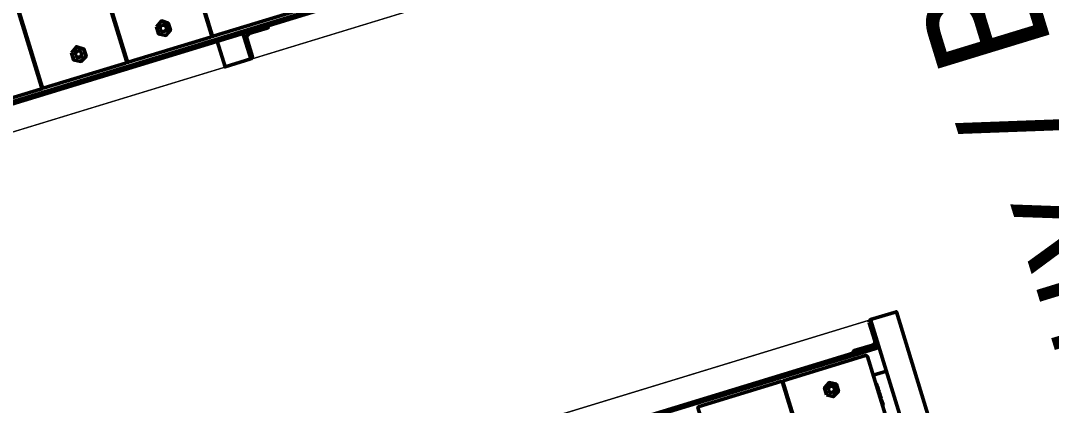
# Model space of a CAD drawing. Header units: inches. Extents: x 543393 to 2689207, y 1841861 to 9121372.
# Drawn here: x 547520.152 to 547522.066, y 1841968.599 to 1841969.314 of the extents above; entities that cross this region are included whole.
import ezdxf
from ezdxf.enums import TextEntityAlignment as Align

# ---------------------------------------------------------------- set-up
doc = ezdxf.new("R2010")
doc.units = ezdxf.units.IN
doc.header["$MEASUREMENT"] = 0
doc.layers.add('Kich thuoc', color=8, linetype='Continuous', lineweight=18)
doc.layers.add('TEXT_Phong', color=1, linetype='Continuous', lineweight=20)
doc.styles.add('Tahoma-R', font='tahoma.ttf')

# ---------------------------------------------------------------- blocks, each defined once
blk = doc.blocks.new('Dan AC 220')
for points in [[(28.8, 958.9), (3788, 958.9), (3788, 3.9), (28.8, 3.9)], [(28.8, 3.9), (3788.8, 3.9), (3788.8, 958.9), (28.8, 958.9)]]:
    blk.add_lwpolyline(points, close=True)
at = {"lineweight": 50}
for points in [[(1037.9, 958.9), (1035.2, 957.6), (1033.9, 956.2), (1033.9, 919.7), (1032.5, 915.7), (1027.1, 912.9), (991.9, 912.9), (989.2, 911.6), (987.9, 910.2), (987.9, 908.9), (1037.9, 908.9), (1037.9, 958.9), (1088, 958.9), (1088, 908.9)], [(78.9, 904.8), (3737.9, 904.8)], [(128.9, 908.9), (3687.9, 908.9)], [(1094.8, 883.2), (1093.4, 883.2)], [(1094.8, 881.8), (1093.4, 881.8)], [(1259.8, 883.2), (1258.4, 883.2)], [(1259.8, 881.8), (1258.4, 881.8)], [(1424.8, 883.2), (1423.5, 883.2)], [(1424.8, 881.8), (1423.5, 881.8)], [(1094.8, 879.1), (1093.4, 879.1)], [(1094.8, 877.8), (1093.4, 877.8)], [(1094.8, 871), (1093.4, 871)], [(1094.8, 869.7), (1093.4, 869.7), (1094.8, 869.7)], [(1259.8, 879.1), (1258.4, 879.1)], [(1259.8, 877.8), (1258.4, 877.8)], [(1259.8, 871), (1258.4, 871)], [(1259.8, 869.7), (1258.4, 869.7), (1259.8, 869.7)], [(1259.8, 865.6), (1258.4, 865.6)], [(1259.8, 861.5), (1258.4, 861.5)], [(1259.8, 861.5), (1258.4, 861.5), (1259.8, 861.5)], [(1424.8, 879.1), (1423.5, 879.1)], [(1424.8, 877.8), (1423.5, 877.8)], [(1424.8, 871), (1423.5, 871)], [(1424.8, 869.7), (1423.5, 869.7), (1424.8, 869.7)], [(1424.8, 865.6), (1423.5, 865.6)], [(1424.8, 861.5), (1423.5, 861.5)], [(1424.8, 861.5), (1423.5, 861.5), (1424.8, 861.5)], [(1259.8, 857.5), (1258.4, 857.5)], [(1259.8, 850.7), (1258.4, 850.7)], [(1259.8, 849.4), (1258.4, 849.4)], [(1424.8, 857.5), (1423.5, 857.5)], [(1424.8, 850.7), (1423.5, 850.7)], [(1424.8, 849.4), (1423.5, 849.4)], [(1259.8, 841.3), (1258.4, 841.3)], [(1259.8, 835.8), (1258.4, 835.8)], [(1259.8, 831.8), (1258.4, 831.8)], [(1259.8, 830.4), (1258.4, 830.4)], [(1259.8, 829.1), (1258.4, 829.1)], [(1259.8, 827.7), (1258.4, 827.7)], [(1259.8, 825), (1258.4, 825)], [(1259.8, 823.7), (1258.4, 823.7), (1259.8, 823.7)], [(1424.8, 841.3), (1423.5, 841.3)], [(1424.8, 835.8), (1423.5, 835.8)], [(1424.8, 831.8), (1423.5, 831.8)], [(1424.8, 830.4), (1423.5, 830.4)], [(1424.8, 829.1), (1423.5, 829.1)], [(1424.8, 827.7), (1423.5, 827.7)], [(1424.8, 825), (1423.5, 825)], [(1424.8, 823.7), (1423.5, 823.7), (1424.8, 823.7)], [(1259.8, 818.3), (1258.4, 818.3)], [(1259.8, 816.9), (1258.4, 816.9), (1259.8, 816.9)], [(1424.8, 818.3), (1423.5, 818.3)], [(1424.8, 816.9), (1423.5, 816.9), (1424.8, 816.9)], [(1424.8, 812.8), (1423.5, 812.8)], [(1424.8, 811.5), (1423.5, 811.5)], [(1424.8, 810.1), (1423.5, 810.1)], [(1424.8, 800.7), (1423.5, 800.7)], [(1424.8, 799.3), (1423.5, 799.3)], [(1424.8, 798), (1423.5, 798)], [(1424.8, 789.9), (1423.5, 789.9), (1424.8, 789.9)], [(1424.8, 788.5), (1423.5, 788.5)], [(1424.8, 770.9), (1423.5, 770.9)], [(3732.5, 344.8), (3788, 344.8), (3788, 340.8), (3788, 305.6), (3788, 298.8), (28.8, 298.8), (28.8, 294.8), (28.8, 3.9), (78.9, 3.9), (78.9, 294.8)], [(104.6, 162.2), (103.2, 162.2), (104.6, 162.2)], [(103.2, 162.2), (103.2, 158.1), (104.6, 158.1)], [(104.6, 156.8), (103.2, 156.8), (104.6, 156.8)], [(103.2, 156.8), (103.2, 152.7), (104.6, 152.7)], [(104.6, 150), (103.2, 150), (104.6, 150)], [(103.2, 150), (103.2, 146), (104.6, 146)], [(104.6, 144.6), (103.2, 144.6), (103.2, 143.3), (104.6, 143.3)], [(103.2, 143.3), (103.2, 139.2), (104.6, 139.2), (103.2, 139.2), (103.2, 136.5), (103.2, 133.8), (104.6, 133.8)], [(104.6, 132.4), (103.2, 132.4), (103.2, 131.1), (104.6, 131.1)], [(103.2, 131.1), (103.2, 127), (104.6, 127), (103.2, 127), (103.2, 125.7), (103.2, 123), (104.6, 123), (103.2, 123), (103.2, 121.6), (104.6, 121.6)], [(104.6, 104), (78.9, 104)], [(269.6, 104), (268.3, 104)], [(3737.9, 58), (78.9, 58)], [(3687.9, 54), (128.9, 54)]]:
    blk.add_lwpolyline(points, dxfattribs=at)
for points in [[(1093.4, 895.4), (1092, 898.1), (1090.7, 898.1), (932.4, 898.1), (929.7, 898.1), (929.7, 895.4), (929.7, 734.4), (929.7, 733), (932.4, 731.7), (1090.7, 731.7), (1092, 733), (1093.4, 734.4)], [(1258.4, 895.4), (1257.1, 898.1), (1255.7, 898.1), (1097.5, 898.1), (1094.8, 898.1), (1094.8, 895.4), (1094.8, 734.4), (1094.8, 733), (1097.5, 731.7), (1255.7, 731.7), (1257.1, 733), (1258.4, 734.4)], [(1423.5, 895.4), (1422.1, 898.1), (1420.8, 898.1), (1262.5, 898.1), (1259.8, 898.1), (1259.8, 895.4), (1259.8, 734.4), (1259.8, 733), (1262.5, 731.7), (1420.8, 731.7), (1422.1, 733), (1423.5, 734.4)], [(1588.5, 895.4), (1587.1, 898.1), (1585.8, 898.1), (1427.5, 898.1), (1424.8, 898.1), (1424.8, 895.4), (1424.8, 734.4), (1424.8, 733), (1427.5, 731.7), (1585.8, 731.7), (1587.1, 733), (1588.5, 734.4)], [(1093.4, 876.4), (1094.8, 876.4)], [(1188.1, 850.7), (1188.1, 864.2), (1175.9, 871), (1165.1, 864.2), (1165.1, 850.7), (1175.9, 842.6)], [(1182.7, 857.5), (1181.3, 861.5), (1175.9, 862.9), (1171.9, 861.5), (1170.5, 857.5), (1171.9, 852.1), (1175.9, 850.7), (1181.3, 852.1)], [(1258.4, 876.4), (1259.8, 876.4)], [(1353.1, 850.7), (1353.1, 864.2), (1340.9, 871), (1328.8, 864.2), (1328.8, 850.7), (1340.9, 842.6)], [(1347.7, 857.5), (1345, 861.5), (1340.9, 862.9), (1336.9, 861.5), (1335.5, 857.5), (1336.9, 852.1), (1340.9, 850.7), (1345, 852.1)], [(1423.5, 876.4), (1424.8, 876.4)], [(1258.4, 856.1), (1259.8, 856.1)], [(1258.4, 844), (1259.8, 844)], [(1423.5, 856.1), (1424.8, 856.1)], [(1423.5, 844), (1424.8, 844)], [(1423.5, 806.1), (1424.8, 806.1)], [(1423.5, 793.9), (1424.8, 793.9)], [(268.3, 228.5), (268.3, 231.2), (265.6, 232.5), (107.3, 232.5), (105.9, 231.2), (104.6, 228.5), (104.6, 67.5), (105.9, 66.2), (107.3, 64.8), (265.6, 64.8), (268.3, 66.2)], [(433.3, 228.5), (433.3, 231.2), (430.6, 232.5), (272.3, 232.5), (271, 231.2), (269.6, 228.5), (269.6, 67.5), (271, 66.2), (272.3, 64.8), (430.6, 64.8), (433.3, 66.2)], [(197.9, 113.5), (197.9, 100), (187.1, 93.2), (174.9, 100), (174.9, 113.5), (187.1, 120.3)], [(192.5, 106.7), (191.2, 110.8), (187.1, 112.2), (181.7, 110.8), (180.3, 106.7), (181.7, 102.7), (187.1, 100), (191.2, 102.7)], [(82.9, 8), (81.6, 5.3), (78.9, 3.9), (78.9, 54), (128.9, 54), (127.6, 51.3), (124.9, 49.9), (89.7, 49.9), (84.3, 48.6), (82.9, 43.2)]]:
    blk.add_lwpolyline(points, close=True, dxfattribs=at)
blk = doc.blocks.new('NDK1')
for p in [(240604.4, 56712.7), (240604.4, 54957.5)]:
    blk.add_blockref('Dan AC 220', p)
at = {"layer": 'TEXT_Phong', "lineweight": 20, "ltscale": 0.5, "style": 'Tahoma-R'}
blk.add_text('P. Ắc quy / Battery Room', height=216, rotation=270, dxfattribs=at).set_placement((240318.7, 56168), align=Align.MIDDLE_CENTER)

msp = doc.modelspace()

# ---------------------------------------------------------------- block references
at = {"layer": 'Kich thuoc', "xscale": 0.001, "yscale": 0.001, "zscale": 0.001, "rotation": 197.0123114188912}
msp.add_blockref('NDK1', (547735.2883, 1842093.4113), dxfattribs=at)

doc.saveas('drawing.dxf')
